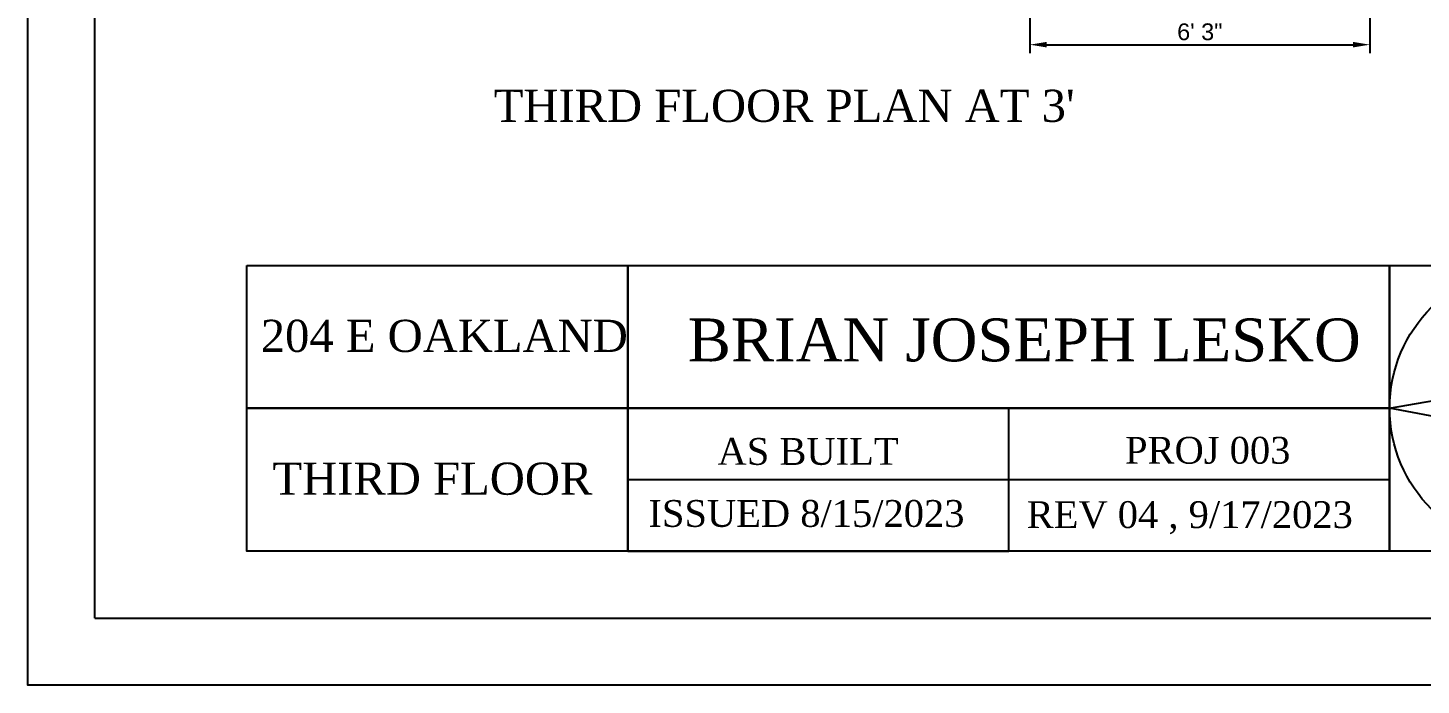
# Model space of a CAD drawing. Header units: millimetres. Extents: x 148 to 2418, y -847 to 707.
# Drawn here: x 1696.6 to 2008.2, y 37.5 to 184.5 of the extents above; entities that cross this region are included whole.
import ezdxf

# ---------------------------------------------------------------- set-up
doc = ezdxf.new("R2010")
doc.units = ezdxf.units.MM
doc.layers.add('A-WALL-EXTR-HEVY', color=250, linetype='Continuous')
doc.layers.add('Title Blocks', color=250, linetype='Continuous')
doc.styles.get("Standard").update_dxf_attribs({"font": 'Arial.ttf'})
doc.dimstyles.new('ISO-25', dxfattribs={"dimtxt": 2.5, "dimasz": 2.5, "dimexe": 1.25, "dimexo": 0.625, "dimtad": 1, "dimtxsty": 'Standard', "dimcen": 2.5, "dimadec": 0, "dimazin": 0, "dimtfac": 1, "dimtmove": 0, "dimatfit": 3, "dimfxl": 1, "dimarcsym": 0})

# ---------------------------------------------------------------- blocks, each defined once
blk = doc.blocks.new('*D47')
at = {"layer": 'A-WALL-EXTR-HEVY', "color": 0, "lineweight": -2, "transparency": 16777216}
for p, q in [((1920.69, 187.78), (1920.69, 178.86)), ((1996.69, 187.78), (1996.69, 178.86)), ((1924.44, 180.73), (1992.94, 180.73))]:
    blk.add_line(p, q, dxfattribs=at)
at = {"layer": 'A-WALL-EXTR-HEVY', "color": 0, "transparency": 16777216}
for points in [[(1924.44, 181.36), (1924.44, 180.11), (1920.69, 180.73)], [(1992.94, 181.36), (1992.94, 180.11), (1996.69, 180.73)]]:
    blk.add_solid(points, dxfattribs=at)
at = {"layer": 'Defpoints', "color": 0, "transparency": 16777216}
for p in [(1920.69, 188.72), (1996.69, 188.72), (1996.69, 180.73)]:
    blk.add_point(p, dxfattribs=at)
at = {"layer": 'A-WALL-EXTR-HEVY', "color": 0, "transparency": 16777216, "insert": (1958.69, 183.59), "char_height": 3.75, "attachment_point": 5}
blk.add_mtext('6\' 3"', dxfattribs=at)

msp = doc.modelspace()

# ---------------------------------------------------------------- linework, layer by layer
at = {"layer": 'Title Blocks'}
for p, q in [((1711.57, 52.468), (1711.57, 692.113)), ((1745.558, 131.365), (1915.948, 131.365)), ((1745.558, 67.468), (1745.558, 131.365)), ((1830.753, 131.365), (1915.948, 131.365)), ((1830.753, 67.468), (1830.753, 131.365)), ((1830.753, 131.365), (2001.142, 131.365)), ((1830.753, 67.468), (1830.753, 131.365)), ((1915.948, 131.365), (2001.142, 131.365)), ((2001.142, 131.365), (2001.142, 67.468)), ((2001.142, 131.365), (2001.142, 67.468)), ((2001.142, 131.365), (2065.032, 131.365)), ((2001.142, 99.417), (2028.184, 104.144)), ((2028.184, 94.337), (2001.142, 99.417)), ((1915.948, 67.468), (1745.558, 67.468)), ((1915.948, 67.468), (1830.753, 67.468)), ((2001.142, 67.468), (1830.753, 67.468)), ((2001.142, 67.468), (1915.948, 67.468)), ((1711.57, 52.468), (2205.84, 52.468))]:
    msp.add_line(p, q, dxfattribs=at)
for points in [[(1696.57, 707.113), (2220.881, 707.113), (2220.881, 37.469), (1696.57, 37.469)], [(1745.558, 131.365), (1830.753, 131.365), (1830.753, 99.417), (1745.558, 99.417)], [(1745.558, 131.365), (1830.753, 131.365), (1830.753, 99.417), (1745.558, 99.417)], [(1830.753, 131.365), (2001.142, 131.365), (2001.142, 99.417), (1830.753, 99.417)], [(2001.142, 131.365), (2065.032, 131.365), (2065.032, 67.468), (2001.142, 67.468)], [(1745.558, 99.417), (1830.753, 99.417), (1830.753, 67.468), (1745.558, 67.468)], [(1830.753, 99.417), (2001.142, 99.417), (2001.142, 67.468), (1830.753, 67.468)], [(1915.948, 99.417), (1830.753, 99.417), (1830.753, 67.468), (1915.948, 67.468)], [(1915.948, 99.417), (2001.142, 99.417), (2001.142, 67.468), (1915.948, 67.468)], [(1830.753, 83.443), (2001.142, 83.443), (2001.142, 67.468), (1830.753, 67.468)]]:
    msp.add_lwpolyline(points, close=True, dxfattribs=at)
msp.add_circle((2033.087, 99.417), 31.948, dxfattribs=at)

# ---------------------------------------------------------------- texts
at = {"layer": 'Title Blocks', "attachment_point": 1}
for s, width, insert, char_height in [("{\\fTimes New Roman|b0|i0|c0|p0;THIRD FLOOR PLAN AT 3'}", 129.36303, (1800.755, 170.659), 7.19458), ('{\\fTimes New Roman|b0|i0|c0|p0;204 E OAKLAND}', 107.12008, (1748.663, 119.199), 7.19458), ('{\\fTimes New Roman|b0|i0|c0|p0;BRIAN JOSEPH LESKO}', 150.57892, (1844.145, 119.494), 9.59278), ('{\\fTimes New Roman|b0|i0|c0|p0;AS BUILT}', 107.12008, (1850.816, 92.745), 5.99549), ('{\\fTimes New Roman|b0|i0|c0|p0;PROJ 003}', 107.12008, (1941.96, 93.006), 5.99549), ('{\\fTimes New Roman|b0|i0|c0|p0;THIRD FLOOR}', 107.12008, (1751.282, 87.26), 7.19458), ('{\\fTimes New Roman|b0|i0|c0|p0;ISSUED 8/15/2023}', 107.12008, (1835.364, 78.869), 5.99549), ('{\\fTimes New Roman|b0|i0|c0|p0;REV 04 , 9/17/2023}', 107.12008, (1919.96, 78.609), 5.99549)]:
    msp.add_mtext_dynamic_manual_height_columns(s, width=width, gutter_width=7.494, heights=[0], dxfattribs=dict(at, insert=insert, char_height=char_height))

# ---------------------------------------------------------------- dimensions: what is measured, and where the dimension line sits
at = {"layer": 'A-WALL-EXTR-HEVY'}
dim = msp.add_linear_dim(base=(1996.693, 180.732), p1=(1920.693, 188.721), p2=(1996.693, 188.721), text='6\' 3"', dimstyle='ISO-25', override={"dimscale": 1.5}, dxfattribs=at)
dim.commit()
dim.dimension.update_dxf_attribs({"geometry": '*D47', "text_midpoint": (1958.693, 183.586)})

doc.saveas('drawing.dxf')
